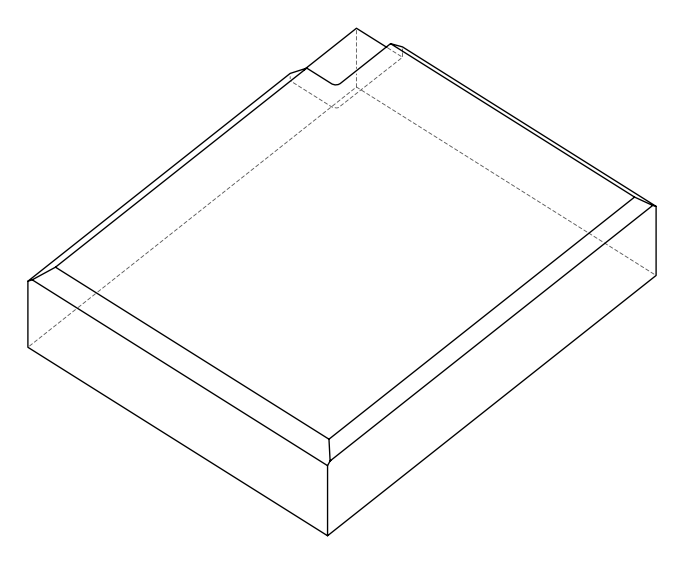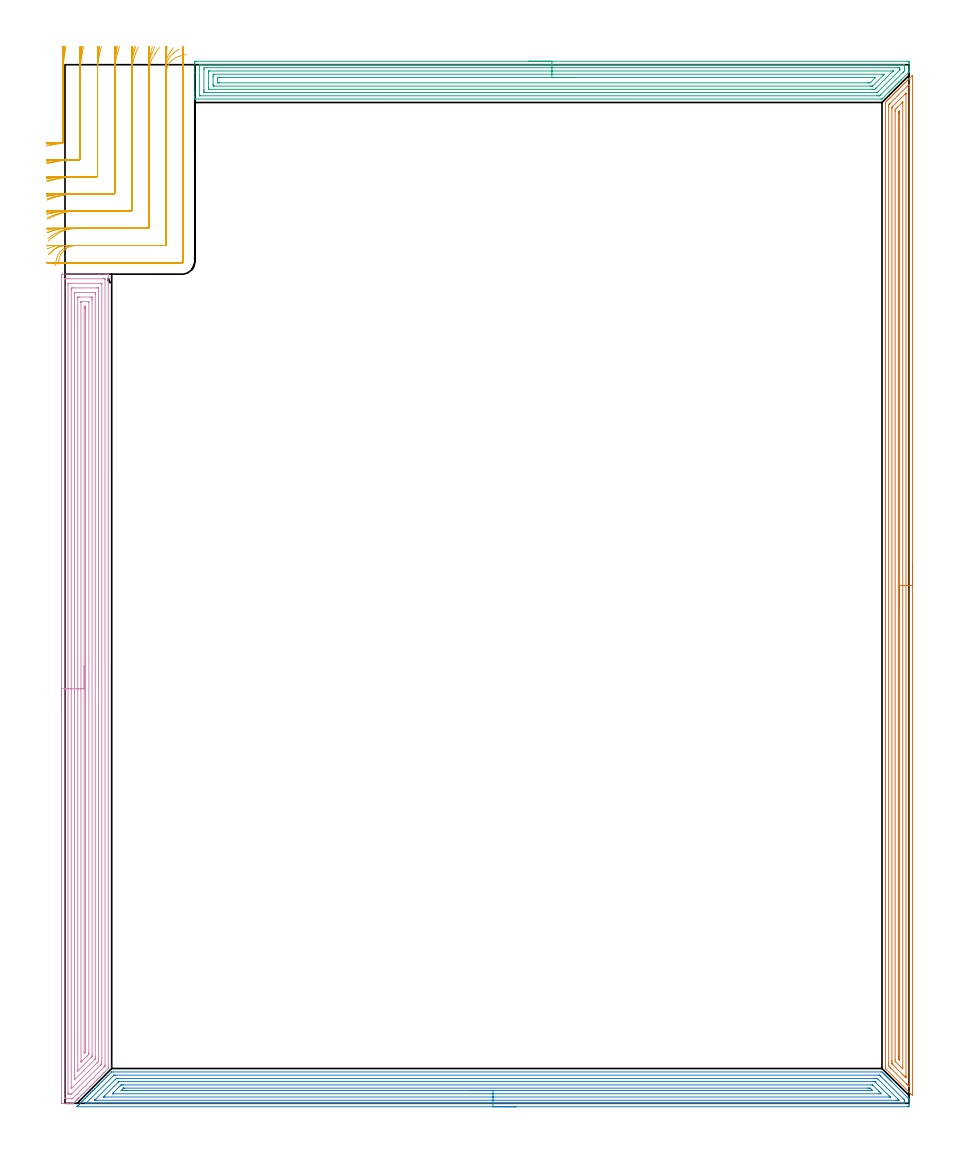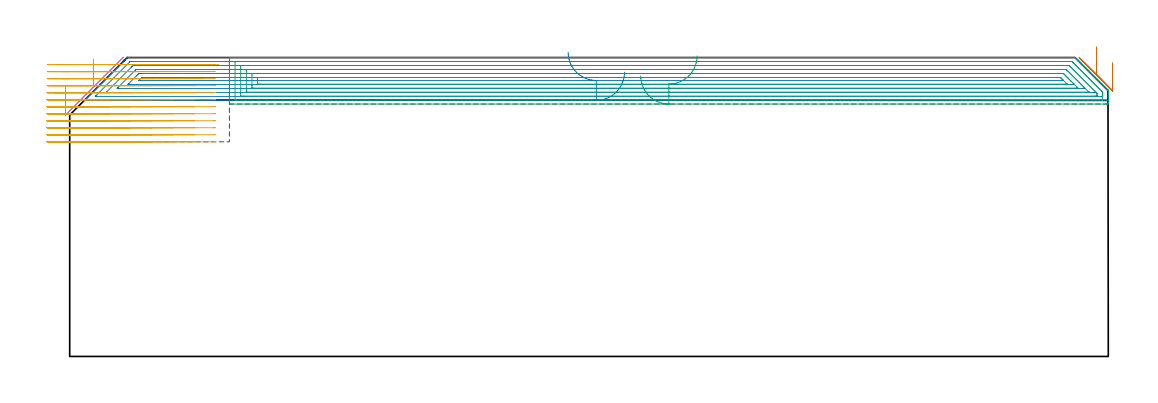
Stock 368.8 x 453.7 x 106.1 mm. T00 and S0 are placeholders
(PLAN: 5 operations, 1 tool changes, 94.6 min)
(1 AREA_MILL | FG_CHAMFER_SURFACE | UGT0205_001 | 17.54 min | 31527 mm3)
(2 AREA_MILL_1 | FG_CHAMFER_SURFACE_1 | UGT0205_001 | 17.11 min | 41704 mm3)
(3 AREA_MILL_2 | FG_CHAMFER_SURFACE_2 | UGT0205_001 | 15.1 min | 42650 mm3)
(4 AREA_MILL_3 | FG_CHAMFER_SURFACE_3 | UGT0205_001 | 23.05 min | 75369 mm3)
(5 MILL_CORNER_NOTCH_RECTANGULAR | CORNER_NOTCH_RECTANGULAR | NXT0201_013 | Follow Part, ap 2.5, ae 75% | 21.8 min | 152281 mm3)
(TOOL UGT0205_001 | Chamfer Mill 20 x 3 x 45 deg. | D20 FL50 Z2)
(TOOL NXT0201_013 | ENDMILL 10mm | D10 FL30 Z4)
(OP 1 AREA_MILL)
G17 G21 G94 G90
T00 M6
G54
G17 G0 G90 X370.2 Y236.2 S1061 M3
G43 Z116.1 H0
Z104.3
G94 G1 Y236.162 Z103.428 F250.
Y236.048 Z102.564
Y235.859 Z101.712
Y235.597 Z100.88
Y235.263 Z100.074
Y234.86 Z99.3
Y234.391 Z98.564
Y233.86 Z97.872
Y233.271 Z97.229
Y232.628 Z96.64
Y231.936 Z96.108
Y231.2 Z95.64
Y230.426 Z95.237
Y229.62 Z94.903
Y228.788 Z94.641
Y227.936 Z94.452
Y227.072 Z94.338
Y226.2 Z94.3
Y3.65
X370.194 Y3.432 Z94.304
X370.192 Y3.419 Z94.306
X370.167 Y3.432 Z94.331
X369.826 Y3.774 Z94.674
X369.637 Y3.962 Z94.86
X358.59 Y15.01 Z105.91
X358.462 Y15.139 Z106.037
X358.407 Y15.199 Z106.092
X358.4 Y15.651 Z106.1
Y436.749
X358.407 Y437.201 Z106.092
X358.46 Y437.261 Z106.039
X358.963 Y437.765 Z105.533
X359.316 Y438.116 Z105.184
X359.503 Y438.303 Z104.997
X359.737 Y438.537 Z104.762
X359.853 Y438.655 Z104.643
X360.192 Y438.992 Z104.308
X360.406 Y439.206 Z104.094
X360.631 Y439.432 Z103.868
X360.742 Y439.544 Z103.754
X361.309 Y440.11 Z103.19
X361.525 Y440.326 Z102.973
X361.632 Y440.434 Z102.864
X362.076 Y440.877 Z102.423
X362.521 Y441.323 Z101.975
X362.966 Y441.766 Z101.534
X363.411 Y442.212 Z101.085
X363.855 Y442.656 Z100.644
X364.3 Y443.102 Z100.196
X364.505 Y443.306 Z99.994
X364.571 Y443.372 Z99.928
X365.189 Y443.991 Z99.307
X365.399 Y444.2 Z99.1
X365.447 Y444.247 Z99.053
X366.079 Y444.881 Z98.417
X366.323 Y445.123 Z98.177
X366.968 Y445.77 Z97.528
X367.199 Y445.999 Z97.301
X367.858 Y446.659 Z96.639
X368.075 Y446.875 Z96.425
X368.747 Y447.549 Z95.749
X368.95 Y447.75 Z95.55
X368.976 Y447.776 Z95.524
X369.637 Y448.438 Z94.86
X369.826 Y448.626 Z94.674
X369.87 Y448.67 Z94.63
X370.081 Y448.882 Z94.417
X370.171 Y448.968 Z94.327
X370.194 Y448.983 Z94.303
X370.199 Y448.968 Z94.299
X370.2 Y226.2 Z94.3
X368.786 Z95.714
Y8.459
X368.782 Y7.604 Z95.718
X368.78 Y7.571 Z95.72
X368.747 Y7.315 Z95.753
X368.45 Y7.604 Z96.05
X367.858 Y8.192 Z96.642
X367.551 Y8.498 Z96.949
X360.742 Y15.308 Z103.758
X360.401 Y15.651 Z104.099
X359.853 Y16.209 Z104.647
X359.819 Y16.545 Z104.681
X359.817 Y16.581 Z104.683
X359.814 Y17.439 Z104.686
Y435.
X359.817 Y435.855 Z104.683
X359.819 Y435.889 Z104.681
X359.853 Y436.191 Z104.647
X360.128 Y436.473 Z104.372
X360.399 Y436.749 Z104.101
X368.447 Y444.796 Z96.053
X368.6 Y444.944 Z95.9
X368.747 Y445.085 Z95.753
X368.78 Y444.796 Z95.72
X368.783 Y444.76 Z95.717
X368.786 Y443.902 Z95.714
Y226.2
X367.372 Z97.128
X367.371 Y12.074 Z97.129
X367.37 Y11.67 Z97.13
X367.366 Y11.18 Z97.134
X367.365 Y11.152 Z97.135
X367.327 Y11.18 Z97.173
X366.968 Y11.533 Z97.532
X366.425 Y12.074 Z98.075
X366.079 Y12.42 Z98.421
X361.632 Y16.868 Z102.868
X361.348 Y17.155 Z103.152
X361.278 Y17.229 Z103.222
X361.246 Y17.265 Z103.254
X361.235 Y17.305 Z103.265
X361.233 Y17.439 Z103.267
X361.23 Y17.843 Z103.27
X361.229 Y18.333 Z103.271
X361.228 Y18.738 Z103.272
X361.229 Y434.472 Z103.271
X361.231 Y434.961 Z103.269
X361.233 Y435.062 Z103.267
X361.235 Y435.109 Z103.265
X361.256 Y435.145 Z103.244
X361.351 Y435.244 Z103.149
X361.632 Y435.531 Z102.868
X367.319 Y441.22 Z97.181
X367.338 Y441.236 Z97.162
X367.351 Y441.245 Z97.149
X367.365 Y441.252 Z97.135
X367.368 Y441.239 Z97.132
X367.37 Y441.22 Z97.13
X367.371 Y440.984 Z97.129
X367.372 Y440.814 Z97.128
Y226.2
X365.957 Z98.543
Y15.773
X365.956 Y15.651 Z98.544
X365.95 Y15.016 Z98.55
X365.299 Y15.651 Z99.201
X362.816 Y18.134 Z101.684
X362.717 Y18.236 Z101.783
X362.669 Y18.289 Z101.831
X362.65 Y18.313 Z101.85
X362.643 Y19.227 Z101.857
Y433.173
X362.647 Y433.94 Z101.853
X362.65 Y434.067 Z101.85
X363.02 Y434.46 Z101.48
X363.51 Y434.961 Z100.99
X365.762 Y437.213 Z98.738
X365.838 Y437.289 Z98.662
X365.903 Y437.351 Z98.597
X365.948 Y437.39 Z98.552
X365.95 Z98.55
X365.953 Y437.38 Z98.547
X365.955 Y437.34 Z98.545
X365.957 Y436.872 Z98.543
Y436.749
Y226.2
X364.543 Z99.957
Y18.983
X364.541 Y18.901 Z99.959
X364.539 Y18.873 Z99.961
Y18.871
X364.514 Y18.892 Z99.986
X364.428 Y18.973 Z100.072
X364.3 Y19.1 Z100.2
X364.177 Y19.227 Z100.323
X364.064 Y19.354 Z100.436
X364.062 Y19.466 Z100.438
X364.058 Y20.121 Z100.442
X364.057 Y20.365 Z100.443
Y432.523
X364.059 Y432.848 Z100.441
X364.062 Y433.01 Z100.438
X364.064 Y433.047 Z100.436
X364.091 Y433.081 Z100.409
X364.173 Y433.173 Z100.327
X364.236 Y433.237 Z100.264
X364.3 Y433.301 Z100.2
X364.365 Y433.363 Z100.135
X364.494 Y433.484 Z100.006
X364.537 Y433.515 Z99.963
X364.539 Y433.487 Z99.961
X364.541 Y433.418 Z99.959
X364.543 Y433.173 Z99.957
Y432.929
Y226.2
Y225.328 Z99.995
Y224.463 Z100.109
Y223.612 Z100.298
Y222.78 Z100.56
Y221.974 Z100.894
Y221.2 Z101.297
Y220.464 Z101.765
Y219.772 Z102.296
Y219.129 Z102.886
Y218.54 Z103.529
Y218.008 Z104.221
Y217.54 Z104.957
Y217.137 Z105.731
Y216.803 Z106.537
Y216.541 Z107.369
Y216.352 Z108.22
Y216.238 Z109.085
Y216.2 Z109.957
G0 Z116.1
M5
M2
(OP 2 AREA_MILL_1)
G17 G21 G94 G90
T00 M6
G54
G17 G0 G90 X196.95 Y-1.5 S1061 M3
G43 Z116.1 H0
Z100.9
G94 G1 X196.912 Z100.028 F250.
X196.798 Z99.163
X196.609 Z98.312
X196.347 Z97.48
X196.013 Z96.674
X195.61 Z95.9
X195.142 Z95.164
X194.61 Z94.472
X194.021 Z93.829
X193.378 Z93.239
X192.686 Z92.708
X191.95 Z92.24
X191.176 Z91.837
X190.37 Z91.503
X189.538 Z91.241
X188.687 Z91.052
X187.822 Z90.938
X186.95 Z90.9
X5.386
X5.351 Y-1.499 Z90.901
X5.219 Y-1.492 Z90.906
X5.275 Y-1.43 Z90.968
X5.386 Y-1.314 Z91.084
X5.833 Y-0.865 Z91.531
X6.206 Y-0.494 Z91.906
X6.35 Y-0.35 Z92.049
X6.892 Y0.194 Z92.589
X7.174 Y0.474 Z92.874
X7.219 Y0.519 Z92.919
X7.778 Y1.08 Z93.475
X8.069 Y1.369 Z93.769
X8.664 Y1.966 Z94.361
X8.957 Y2.257 Z94.657
X9.55 Y2.852 Z95.248
X9.891 Y3.191 Z95.591
X10.436 Y3.738 Z96.134
X11.028 Y4.328 Z96.728
X11.199 Y4.501 Z96.898
X11.322 Y4.624 Z97.02
X11.914 Y5.214 Z97.614
X12.094 Y5.395 Z97.792
X12.208 Y5.509 Z97.906
X12.8 Y6.1 Z98.5
X12.988 Y6.289 Z98.687
X13.094 Y6.395 Z98.793
X13.686 Y6.986 Z99.386
X14.275 Y7.576 Z99.974
X14.572 Y7.872 Z100.272
X15.224 Y8.525 Z100.924
X16.119 Y9.419 Z101.818
X17.013 Y10.313 Z102.712
X17.907 Y11.208 Z103.607
X18.802 Y12.102 Z104.501
X20.329 Y13.63 Z106.028
X20.34 Y13.641 Z106.038
X20.397 Y13.698 Z106.086
X21.038 Y13.7 Z106.1
X356.44
X356.907 Y13.693 Z106.092
X357.415 Y13.187 Z105.583
X357.491 Y13.109 Z105.508
X357.632 Y12.968 Z105.367
X357.71 Y12.892 Z105.288
X357.784 Y12.817 Z105.216
X357.931 Y12.67 Z105.069
X358.005 Y12.596 Z104.993
X358.076 Y12.524 Z104.923
X358.229 Y12.372 Z104.771
X358.301 Y12.301 Z104.697
X358.369 Y12.232 Z104.631
X358.527 Y12.073 Z104.473
X358.596 Y12.006 Z104.402
X358.661 Y11.939 Z104.338
X358.825 Y11.775 Z104.174
X358.891 Y11.71 Z104.107
X358.954 Y11.647 Z104.046
X359.123 Y11.477 Z103.876
X359.186 Y11.415 Z103.812
X359.246 Y11.354 Z103.753
X359.421 Y11.179 Z103.578
X359.482 Y11.12 Z103.516
X359.539 Y11.062 Z103.461
X359.719 Y10.881 Z103.28
X359.777 Y10.825 Z103.221
X359.831 Y10.769 Z103.168
X360.018 Y10.583 Z102.982
X360.072 Y10.529 Z102.926
X360.124 Y10.477 Z102.876
X360.316 Y10.285 Z102.684
X360.367 Y10.234 Z102.631
X360.416 Y10.184 Z102.583
X360.614 Y9.987 Z102.386
X360.663 Y9.939 Z102.336
X360.709 Y9.892 Z102.291
X360.912 Y9.688 Z102.087
X360.958 Y9.643 Z102.041
X361.001 Y9.599 Z101.998
X361.21 Y9.39 Z101.789
X368.634 Y1.966 Z94.366
X368.663 Y1.935 Z94.335
X368.698 Y1.891 Z94.288
X368.7 Y1.562 Z93.961
Y0.785 Z93.179
Y-0.469 Z91.928
X368.696 Y-0.987 Z91.408
X368.691 Y-1.491 Z90.905
X368.579 Y-1.494 Z90.902
X368.067 Y-1.5 Z90.9
X186.95
Y-0.086 Z92.314
X9.41
X9.206 Y-0.085 Z92.315
X9.113 Y-0.082 Z92.318
X9.082 Y-0.079 Z92.321
X9.087 Y-0.07 Z92.33
X9.124 Y-0.027 Z92.373
X9.229 Y0.079 Z92.479
X9.336 Y0.186 Z92.586
X21.245 Y12.095 Z104.495
X21.344 Y12.193 Z104.593
X21.408 Y12.251 Z104.651
X21.443 Y12.279 Z104.679
X21.493 Y12.281 Z104.681
X21.932 Y12.286 Z104.686
X21.948
X355.546
X355.781 Y12.285 Z104.685
X355.835 Y12.282 Z104.682
X355.857 Y12.279 Z104.679
X355.93 Y12.213 Z104.613
X356.138 Y12.011 Z104.411
X356.44 Y11.71 Z104.11
X366.278 Y1.872 Z94.272
X366.476 Y1.671 Z94.071
X366.668 Y1.47 Z93.87
X366.69 Y1.409 Z93.809
X366.696 Y1.357 Z93.757
X366.7 Y1.254 Z93.654
Y0.785 Z93.185
X366.699 Y0.369 Z92.769
X366.69 Y-0.049 Z92.351
X366.682 Y-0.08 Z92.32
X366.662 Y-0.082 Z92.318
X366.608 Y-0.085 Z92.315
X366.498 Y-0.086 Z92.314
X366.278
X186.95
Y1.328 Z93.728
X13.883 Y1.329 Z93.729
X13.332 Y1.33 Z93.73
X13.036 Y1.334 Z93.734
X12.988 Y1.335 Z93.735
X12.959 Y1.349 Z93.749
X12.97 Y1.365 Z93.765
X12.988 Y1.387 Z93.787
X21.932 Y10.333 Z102.733
X22.031 Y10.431 Z102.831
X22.133 Y10.529 Z102.929
X22.487 Y10.865 Z103.265
X22.827 Y10.868 Z103.268
X23.376 Y10.871 Z103.271
X354.651
X354.766 Y10.869 Z103.269
X354.807 Y10.866 Z103.266
X354.826 Y10.863 Z103.263
X354.842 Y10.85 Z103.25
X354.91 Y10.787 Z103.187
X355.171 Y10.529 Z102.929
X364.03 Y1.671 Z94.071
X364.172 Y1.527 Z93.927
X364.282 Y1.411 Z93.811
X364.346 Y1.343 Z93.743
X364.285 Y1.335 Z93.735
X363.938 Y1.331 Z93.731
X363.595 Y1.329 Z93.729
X363.046 Y1.328 Z93.728
X186.95
Y2.743 Z95.143
X17.46
X17.271 Y2.744 Z95.144
X16.922 Y2.748 Z95.148
X16.811 Y2.75 Z95.15
X16.875 Y2.82 Z95.22
X16.958 Y2.907 Z95.307
X17.031 Y2.982 Z95.382
X17.223 Y3.174 Z95.574
X23.262 Y9.212 Z101.612
X23.417 Y9.364 Z101.764
X23.475 Y9.418 Z101.818
X23.507 Y9.446 Z101.846
X23.546 Y9.45 Z101.85
X23.721 Y9.454 Z101.854
X23.91 Y9.456 Z101.856
X352.862 Y9.457 Z101.857
X353.051 Y9.456 Z101.856
X353.757 Y9.45 Z101.85
X353.797 Y9.442 Z101.842
X353.845 Y9.399 Z101.799
X353.94 Y9.308 Z101.708
X354.126 Y9.124 Z101.524
X354.494 Y8.758 Z101.158
X360.018 Y3.233 Z95.633
X360.487 Y2.757 Z95.157
X360.494 Y2.747 Z95.147
X360.493 Y2.746 Z95.146
X360.463 Y2.744 Z95.144
X360.399 Y2.743 Z95.143
X360.272
X186.95
Y4.157 Z96.557
X21.038
X20.865 Y4.159 Z96.559
X20.75 Y4.161 Z96.561
X20.676 Y4.164 Z96.564
X20.728 Y4.221 Z96.621
X20.829 Y4.328 Z96.728
X20.932 Y4.433 Z96.833
X21.038 Y4.54 Z96.94
X23.721 Y7.223 Z99.623
X24.047 Y7.549 Z99.949
X24.373 Y7.872 Z100.272
X24.496 Y7.99 Z100.39
X24.538 Y8.028 Z100.428
X24.615 Y8.036 Z100.436
X25.338 Y8.042 Z100.442
X25.51 Y8.043 Z100.443
X351.968
X352.691 Y8.041 Z100.441
X352.731 Y8.039 Z100.439
X352.749 Y8.037 Z100.437
X352.787 Y8.005 Z100.405
X352.862 Y7.938 Z100.338
X355.546 Y5.256 Z97.656
X356.44 Y4.36 Z96.76
X356.468 Y4.328 Z96.728
X356.606 Y4.164 Z96.564
X355.546 Y4.157 Z96.557
X186.95
Y5.571 Z97.971
X25.149
X24.722 Y5.573 Z97.973
X24.615 Y5.575 Z97.975
X24.559 Y5.578 Z97.978
X24.54 Y5.582 Z97.982
X24.557 Y5.605 Z98.005
X24.572 Y5.623 Z98.023
X25.278 Y6.33 Z98.73
X25.51 Y6.56 Z98.96
X25.562 Y6.607 Z99.007
X25.583 Y6.622 Z99.022
X25.601 Y6.624 Z99.024
X25.69 Y6.627 Z99.027
X25.871 Y6.628 Z99.028
X350.54 Y6.629 Z99.029
X351.074 Y6.628 Z99.028
X351.437 Y6.625 Z99.025
X351.696 Y6.622 Z99.022
X351.968 Y6.374 Z98.774
X352.249 Y6.1 Z98.5
X352.529 Y5.819 Z98.219
X352.709 Y5.635 Z98.035
X352.763 Y5.577 Z97.977
X352.744 Y5.575 Z97.975
X352.68 Y5.573 Z97.973
X352.501 Y5.572 Z97.972
X186.95 Y5.571 Z97.971
X186.078 Z98.009
X185.214 Z98.123
X184.362 Z98.312
X183.53 Z98.574
X182.724 Z98.908
X181.95 Z99.311
X181.214 Z99.78
X180.522 Z100.311
X179.879 Z100.9
X179.29 Z101.543
X178.759 Z102.235
X178.29 Z102.971
X177.887 Z103.745
X177.553 Z104.551
X177.291 Z105.383
X177.102 Z106.235
X176.988 Z107.099
X176.95 Z107.971
G0 Z116.1
M5
M2
(OP 3 AREA_MILL_2)
G17 G21 G94 G90
T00 M6
G54
G17 G0 G90 X202.7 Y455.2 S1061 M3
G43 Z116.1 H0
Z99.6
G94 G1 X202.738 Z98.728 F250.
X202.852 Z97.863
X203.041 Z97.012
X203.303 Z96.18
X203.637 Z95.374
X204.04 Z94.6
X204.508 Z93.864
X205.04 Z93.172
X205.629 Z92.529
X206.272 Z91.94
X206.964 Z91.408
X207.7 Z90.94
X208.474 Z90.537
X209.28 Z90.203
X210.112 Z89.941
X210.964 Z89.752
X211.828 Z89.638
X212.7 Z89.6
X368.087
X368.46 Y455.197 Z89.601
X368.69 Y455.192 Z89.604
X368.7 Y454.83 Z89.965
Y454.556 Z90.239
Y453.955 Z90.84
Y452.531 Z92.265
Y452.204 Z92.592
Y451.549 Z93.251
Y451.107 Z93.692
X368.699 Y450.778 Z94.015
X368.69 Y450.496 Z94.301
X368.65 Y450.452 Z94.346
X368.533 Y450.333 Z94.466
X368.408 Y450.207 Z94.591
X365.262 Y447.062 Z97.738
X365.151 Y446.95 Z97.847
X365.11 Y446.909 Z97.889
X364.435 Y446.235 Z98.565
X364.276 Y446.074 Z98.722
X364.217 Y446.016 Z98.782
X363.608 Y445.408 Z99.392
X363.401 Y445.199 Z99.597
X362.781 Y444.581 Z100.219
X362.728 Y444.528 Z100.271
X362.525 Y444.323 Z100.473
X361.954 Y443.754 Z101.046
X361.835 Y443.635 Z101.164
X361.65 Y443.448 Z101.348
X361.126 Y442.926 Z101.874
X360.774 Y442.572 Z102.224
X360.299 Y442.099 Z102.701
X359.898 Y441.696 Z103.1
X357.21 Y439.009 Z105.789
X357.03 Y438.831 Z105.966
X356.895 Y438.7 Z106.085
X356.477 Z106.1
X56.867
X56.71 Y438.702 Z106.088
X56.702 Y438.836 Z105.956
X56.7 Y438.976 Z105.823
Y439.29 Z105.509
Y439.945 Z104.849
Y441.148 Z103.649
Y441.696 Z103.098
Y450.315 Z94.482
Y453.955 Z90.842
Y454.229 Z90.568
X56.705 Y454.83 Z89.967
X56.71 Y455.193 Z89.605
X56.94 Y455.197 Z89.601
X57.313 Y455.2 Z89.6
X212.7
Y453.786 Z91.014
X366.3 Y453.785 Z91.015
X366.474 Y453.784 Z91.016
X366.649 Y453.78 Z91.02
X366.686 Y453.779 Z91.021
X366.691 Y453.756 Z91.044
X366.695 Y453.727 Z91.073
X366.699 Y453.564 Z91.236
Y451.813 Z92.987
X366.693 Y451.328 Z93.472
X366.687 Y450.949 Z93.851
X366.3 Y450.551 Z94.249
X366.251 Y450.501 Z94.299
X356.477 Y440.727 Z104.073
X356.079 Y440.336 Z104.464
X355.91 Y440.171 Z104.629
X355.85 Y440.121 Z104.679
X355.764 Y440.119 Z104.681
X355.584 Y440.116 Z104.684
X355.411 Y440.115 Z104.685
X354.691 Y440.114 Z104.686
X59.1 Y440.115 Z104.685
X58.926 Y440.116 Z104.684
X58.751 Y440.12 Z104.68
X58.714 Y440.121 Z104.679
X58.709 Y440.144 Z104.656
X58.705 Y440.173 Z104.627
X58.701 Y440.336 Z104.464
X58.7 Y453.471 Z91.329
X58.702 Y453.602 Z91.198
X58.706 Y453.706 Z91.094
X58.71 Y453.771 Z91.029
X58.741 Y453.779 Z91.021
X59.1 Y453.784 Z91.016
X59.273 Y453.785 Z91.015
X212.7 Y453.786 Z91.014
Y452.372 Z92.428
X363.621 Z92.429
X364.345 Y452.37 Z92.43
X364.514 Y452.368 Z92.432
X364.676 Y452.365 Z92.435
X364.69 Y452.204 Z92.596
X364.697 Y452.025 Z92.775
Y451.675 Z93.125
X364.693 Y451.502 Z93.298
X364.69 Y451.417 Z93.383
X364.619 Y451.328 Z93.472
X364.571 Y451.273 Z93.527
X364.514 Y451.214 Z93.586
X355.287 Y441.988 Z102.812
X354.992 Y441.696 Z103.104
X354.84 Y441.551 Z103.249
X354.815 Y441.535 Z103.265
X354.776 Y441.533 Z103.267
X354.691 Y441.531 Z103.269
X353.969 Y441.529 Z103.271
X353.798 Y441.528 Z103.272
X61.779 Y441.529 Z103.271
X61.055 Y441.53 Z103.27
X60.886 Y441.532 Z103.268
X60.724 Y441.535 Z103.265
X60.71 Y441.696 Z103.104
X60.703 Y441.875 Z102.925
X60.7 Y442.572 Z102.228
Y442.754 Z102.046
X60.701 Y451.509 Z93.291
X60.71 Y452.204 Z92.596
X60.721 Y452.365 Z92.435
X61.779 Y452.371 Z92.429
X212.7 Y452.372 Z92.428
Y450.957 Z93.843
X361.617
X361.734 Y450.956 Z93.844
X361.791 Y450.953 Z93.847
X361.794 Y450.952 Z93.848
Y450.948 Z93.852
X361.78 Y450.931 Z93.869
X361.726 Y450.876 Z93.924
X361.567 Y450.716 Z94.084
X354.298 Y443.448 Z101.352
X354.049 Y443.201 Z101.599
X353.798 Y442.954 Z101.846
X353.415 Y442.948 Z101.852
X352.905 Y442.944 Z101.856
X352.527 Y442.943 Z101.857
X63.186
X62.837 Y442.945 Z101.855
X62.778 Y442.946 Z101.854
X62.722 Y442.949 Z101.851
X62.71 Y443.028 Z101.772
X62.7 Y443.419 Z101.381
Y443.448 Z101.352
Y450.452 Z94.348
X62.704 Y450.876 Z93.924
X62.707 Y450.929 Z93.871
X62.709 Y450.949 Z93.851
X62.742 Y450.951 Z93.849
X62.878 Y450.955 Z93.845
X63.05 Y450.957 Z93.843
X212.7
Y449.543 Z95.257
X357.405
X357.761 Y449.539 Z95.261
X357.922 Y449.536 Z95.264
X357.885 Y449.495 Z95.305
X357.676 Y449.277 Z95.523
X357.547 Y449.146 Z95.654
X357.37 Y448.968 Z95.832
X352.905 Y444.505 Z100.295
X352.811 Y444.416 Z100.384
X352.756 Y444.366 Z100.434
X352.656 Y444.363 Z100.437
X352.441 Y444.36 Z100.44
X352.012 Y444.357 Z100.443
X351.978
X65.316
X64.915 Y444.361 Z100.439
X64.723 Y444.364 Z100.436
X64.71 Y444.471 Z100.329
X64.702 Y444.96 Z99.84
X64.7 Y448.463 Z96.337
X64.701 Y448.701 Z96.099
X64.707 Y449.332 Z95.468
X64.716 Y449.536 Z95.264
X65.385 Y449.543 Z95.257
X212.7
Y448.129 Z96.671
X353.671
X353.798 Y448.128 Z96.672
X354.026 Y448.124 Z96.676
X354.054 Y448.123 Z96.677
X354.042 Y448.102 Z96.698
X353.997 Y448.049 Z96.751
X353.952 Y448.001 Z96.799
X352.012 Y446.06 Z98.74
X351.715 Y445.778 Z99.022
X351.425 Y445.774 Z99.026
X351.119 Y445.772 Z99.028
X350.535 Y445.771 Z99.029
X67.446
X67.137 Y445.773 Z99.027
X66.828 Y445.776 Z99.024
X66.741 Y445.778 Z99.022
X66.709 Y445.786 Z99.014
X66.707 Y445.818 Z98.982
X66.703 Y445.932 Z98.868
X66.701 Y446.074 Z98.726
X66.7 Y446.503 Z98.297
Y447.378 Z97.422
X66.701 Y447.826 Z96.974
X66.703 Y448.04 Z96.76
X66.706 Y448.093 Z96.707
X66.709 Y448.116 Z96.684
X66.727 Y448.122 Z96.678
X66.831 Y448.125 Z96.675
X67.137 Y448.128 Z96.672
X67.721 Y448.129 Z96.671
X68.03
X212.7
X213.572 Z96.709
X214.436 Z96.823
X215.288 Z97.012
X216.12 Z97.274
X216.926 Z97.608
X217.7 Z98.011
X218.436 Z98.48
X219.128 Z99.011
X219.771 Z99.6
X220.36 Z100.243
X220.892 Z100.935
X221.36 Z101.671
X221.763 Z102.445
X222.097 Z103.251
X222.359 Z104.083
X222.548 Z104.935
X222.662 Z105.799
X222.7 Z106.671
G0 Z116.1
M5
M2
(OP 4 AREA_MILL_3)
G17 G21 G94 G90
T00 M6
G54
G17 G0 G90 X-1.5 Y171.1 S1061 M3
G43 Z116.1 H0
Z95.7
G94 G1 Y171.138 Z94.828 F250.
Y171.252 Z93.963
Y171.441 Z93.112
Y171.703 Z92.28
Y172.037 Z91.474
Y172.44 Z90.7
Y172.908 Z89.964
Y173.44 Z89.272
Y174.029 Z88.629
Y174.672 Z88.039
Y175.364 Z87.508
Y176.1 Z87.04
Y176.874 Z86.637
Y177.68 Z86.303
Y178.512 Z86.041
Y179.363 Z85.852
Y180.228 Z85.738
Y181.1 Z85.7
Y361.173
X-1.499 Y361.58 Z85.701
X-1.495 Y362.061 Z85.703
X-1.492 Y362.191 Z85.706
X-1.019 Y362.2 Z86.178
X15.156 Z102.351
X17.536 Z104.73
X18.528 Z105.728
X18.885 Y362.192 Z106.077
X18.897 Y362.191 Z106.088
X18.9 Y362.027 Z106.1
Y15.809
X18.897 Y15.204 Z106.086
X18.862 Y15.162 Z106.062
X17.723 Y14.022 Z104.92
X17.174 Y13.474 Z104.373
X16.946 Y13.245 Z104.143
X16.829 Y13.128 Z104.027
X16.31 Y12.61 Z103.509
X16.063 Y12.361 Z103.259
X15.936 Y12.235 Z103.133
X15.446 Y11.746 Z102.646
X15.179 Y11.477 Z102.375
X14.582 Y10.882 Z101.782
X14.296 Y10.594 Z101.491
X13.707 Y10.007 Z100.907
X13.412 Y9.71 Z100.607
X12.808 Y9.108 Z100.008
X12.529 Y8.826 Z99.723
X11.834 Y8.134 Z99.034
X11.469 Y7.767 Z98.665
X10.91 Y7.21 Z98.11
X10.576 Y6.874 Z97.772
X9.985 Y6.285 Z97.185
X9.289 Y5.589 Z96.488
X8.341 Y4.64 Z95.54
X7.001 Y3.3 Z94.2
X6.107 Y2.407 Z93.306
X6.049 Y2.348 Z93.246
X5.993 Y2.292 Z93.192
X5.809 Y2.109 Z93.008
X5.755 Y2.053 Z92.952
X5.701 Y2.001 Z92.9
X5.511 Y1.811 Z92.71
X5.46 Y1.759 Z92.657
X5.41 Y1.71 Z92.609
X5.214 Y1.513 Z92.413
X5.166 Y1.464 Z92.363
X5.119 Y1.418 Z92.318
X4.916 Y1.215 Z92.115
X4.871 Y1.17 Z92.068
X4.282 Y0.581 Z91.48
X4.174 Y0.474 Z91.374
X4.022 Y0.322 Z91.222
X3.84 Y0.139 Z91.038
X3.723 Y0.024 Z90.92
X3.691 Y0.001 Z90.886
X3.399 Y0. Z90.597
X3.327 Z90.526
X2.515 Z89.71
X1.289 Z88.486
X0.748 Z87.942
X-1.019 Y0.001 Z86.177
X-1.231 Y0.004 Z85.965
X-1.491 Y0.009 Z85.705
X-1.494 Y0.139 Z85.703
X-1.499 Y0.62 Z85.701
X-1.5 Y1.106 Z85.7
Y181.1
X-0.086 Z87.114
X-0.085 Y360.004 Z87.115
X-0.084 Y360.11 Z87.116
X-0.082 Y360.161 Z87.118
X-0.08 Y360.181 Z87.12
X-0.055 Y360.19 Z87.145
X0.348 Y360.198 Z87.548
X0.748 Y360.199 Z87.948
X1.229 Y360.2 Z88.429
X16.652 Y360.199 Z103.852
X17.136 Y360.197 Z104.336
X17.37 Y360.19 Z104.57
X17.479 Y360.182 Z104.679
X17.485 Y359.845 Z104.685
Y359.793
Y16.702
X17.479 Y16.281 Z104.679
X17.474 Y16.236 Z104.674
X17.446 Y16.203 Z104.646
X17.39 Y16.143 Z104.59
X17.298 Y16.049 Z104.498
X17.059 Y15.809 Z104.259
X3.527 Y2.277 Z90.727
X3.399 Y2.151 Z90.599
X3.269 Y2.03 Z90.469
X3.246 Y2.01 Z90.446
X3.218 Y2.006 Z90.418
X3.158 Y2.003 Z90.358
X2.917 Y2. Z90.117
X0.748 Y2.001 Z87.948
X0.264 Y2.003 Z87.464
X0.03 Y2.01 Z87.23
X-0.079 Y2.017 Z87.121
X-0.085 Y2.355 Z87.115
Y2.407
X-0.086 Y181.1 Z87.114
X1.328 Z88.528
X1.329 Y357.419 Z88.529
X1.331 Y358.006 Z88.531
X1.334 Y358.159 Z88.534
X1.335 Y358.188 Z88.535
X1.377 Y358.193 Z88.577
X1.442 Y358.198 Z88.642
X1.631 Y358.199 Z88.831
X2.324 Y358.2 Z89.524
X15.578 Y358.199 Z102.778
X15.768 Y358.196 Z102.968
X15.959 Y358.19 Z103.159
X16.065 Y358.181 Z103.265
X16.068 Y358.108 Z103.268
X16.069 Y358.006 Z103.269
X16.071 Y357.7 Z103.271
Y18.183
X16.068 Y17.595 Z103.268
X16.066 Y17.295 Z103.266
X15.972 Y17.183 Z103.172
X15.768 Y16.971 Z102.968
X15.636 Y16.836 Z102.836
X15.503 Y16.702 Z102.703
X2.993 Y4.193 Z90.193
X2.831 Y4.039 Z90.031
X2.806 Y4.017 Z90.006
X2.769 Y4.01 Z89.969
X2.704 Y4.003 Z89.904
X2.515 Y4.001 Z89.715
X1.822 Z89.022
X1.631 Y4.004 Z88.831
X1.44 Y4.01 Z88.64
X1.335 Y4.019 Z88.535
X1.332 Y4.092 Z88.532
X1.33 Y4.193 Z88.53
X1.329 Y4.499 Z88.529
X1.328 Y181.1 Z88.528
X2.743 Z89.943
Y355.096
X2.744 Y355.326 Z89.944
X2.749 Y355.983 Z89.949
X2.757 Y356.19 Z89.957
X3.418 Y356.2 Z90.618
X14.021 Z101.221
X14.437 Y356.194 Z101.637
X14.639 Y356.19 Z101.839
X14.65 Y356.076 Z101.85
X14.656 Y355.558 Z101.856
X14.657 Y355.326 Z101.857
Y354.663
Y19.382
X14.656 Y18.72 Z101.856
X14.654 Y18.489 Z101.854
X14.65 Y18.328 Z101.85
X14.554 Y18.215 Z101.754
X14.415 Y18.07 Z101.615
X14.001 Y17.65 Z101.201
X13.974 Y17.623 Z101.174
X2.868 Y6.517 Z90.068
X2.83 Y6.481 Z90.03
X2.787 Y6.442 Z89.987
X2.756 Y6.415 Z89.956
X2.75 Y6.452 Z89.95
X2.745 Y6.641 Z89.945
X2.743 Y6.874 Z89.943
Y7.04
Y181.1
X4.157 Z91.357
Y353.666
X4.158 Y353.793 Z91.358
X4.163 Y354.046 Z91.363
X4.167 Y354.191 Z91.367
X4.201 Y354.193 Z91.401
X4.282 Y354.197 Z91.482
X4.513 Y354.2 Z91.713
X12.464 Z99.664
X13.118 Y354.196 Z100.318
X13.21 Y354.193 Z100.41
X13.232 Y354.191 Z100.432
X13.236 Y354.088 Z100.436
X13.24 Y353.919 Z100.44
X13.243 Y353.666 Z100.443
Y353.539
Y20.15
X13.237 Y19.382 Z100.437
X13.236 Y19.355 Z100.436
X13.223 Y19.333 Z100.423
X13.198 Y19.302 Z100.398
X13.118 Y19.217 Z100.318
X8.353 Y14.451 Z95.553
X4.282 Y10.381 Z91.482
X4.248 Y10.349 Z91.448
X4.18 Y10.29 Z91.38
X4.162 Y10.277 Z91.362
X4.161 Y10.286 Z91.361
X4.159 Y10.321 Z91.359
X4.157 Y10.448 Z91.357
Y10.574
Y181.1
X5.571 Z92.771
Y351.752
X5.572 Y351.994 Z92.772
X5.575 Y352.115 Z92.775
X5.578 Y352.173 Z92.778
X5.582 Y352.191 Z92.782
X5.611 Y352.195 Z92.811
X6.049 Y352.199 Z93.249
X6.49 Y352.2 Z93.69
X11.351 Y352.199 Z98.551
X11.796 Y352.196 Z98.996
X11.821 Y352.19 Z99.021
X11.823 Y352.168 Z99.023
X11.827 Y351.752 Z99.027
X11.829 Y351.269 Z99.029
Y350.859
Y21.169
X11.827 Y20.688 Z99.027
X11.824 Y20.481 Z99.024
X11.822 Y20.383 Z99.022
X11.723 Y20.276 Z98.923
X11.538 Y20.087 Z98.738
X11.351 Y19.898 Z98.551
X5.763 Y14.311 Z92.963
X5.63 Y14.182 Z92.83
X5.583 Y14.14 Z92.783
X5.578 Y14.137 Z92.778
X5.576 Y14.149 Z92.776
X5.573 Y14.19 Z92.773
X5.571 Y14.276 Z92.771
Y14.334
Y181.1
X6.985 Z94.185
Y349.912
X6.986 Y349.965 Z94.186
X6.992 Y350.173 Z94.192
X6.996 Y350.19 Z94.196
X7.074 Y350.195 Z94.274
X7.197 Y350.198 Z94.397
X7.352 Y350.2 Z94.552
X7.584 Z94.784
X10.235 Z97.435
X10.342 Y350.199 Z97.542
X10.367 Y350.198 Z97.567
X10.391 Y350.193 Z97.591
X10.408 Y350.186 Z97.608
X10.41 Y350.158 Z97.61
X10.414 Y350.019 Z97.614
Y22.063
X10.411 Y21.643 Z97.611
X10.408 Y21.437 Z97.608
X10.315 Y21.323 Z97.515
X10.169 Y21.169 Z97.369
X9.876 Y20.874 Z97.076
X9.584 Y20.58 Z96.784
X7.492 Y18.489 Z94.692
X7.394 Y18.391 Z94.594
X7.21 Y18.209 Z94.41
X7.029 Y18.034 Z94.229
X6.994 Y18.002 Z94.194
X6.991 Y18.131 Z94.191
X6.986 Y18.436 Z94.186
X6.985 Y181.1 Z94.185
X8.399 Z95.599
X8.4 Y347.285 Z95.6
X8.401 Y347.587 Z95.601
X8.406 Y348.178 Z95.606
X8.68 Y348.199 Z95.88
X8.7 Y348.198 Z95.9
X8.993 Y348.178 Z96.193
X8.998 Y347.877 Z96.198
X9. Y347.285 Z96.2
Y346.981
Y22.653
X8.997 Y22.551 Z96.197
X8.994 Y22.474 Z96.194
X8.963 Y22.422 Z96.163
X8.7 Y22.147 Z95.9
X8.658 Y22.105 Z95.858
X8.616 Y22.063 Z95.816
X8.523 Y21.982 Z95.723
X8.406 Y21.886 Z95.606
X8.402 Y22.063 Z95.602
X8.4 Y22.203 Z95.6
X8.399 Y181.1 Z95.599
Y181.972 Z95.638
Y182.836 Z95.751
Y183.688 Z95.94
Y184.52 Z96.203
Y185.326 Z96.536
Y186.1 Z96.939
Y186.836 Z97.408
Y187.528 Z97.939
Y188.171 Z98.528
Y188.76 Z99.172
Y189.291 Z99.864
Y189.76 Z100.599
Y190.163 Z101.373
Y190.497 Z102.179
Y190.759 Z103.011
Y190.948 Z103.863
Y191.062 Z104.728
Y191.1 Z105.599
G0 Z116.1
M5
M2
(OP 5 MILL_CORNER_NOTCH_RECTANGULAR)
G17 G21 G94 G90
T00 M6
G54
G17 G0 G90 X-7.959 Y418.494 S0 M3
G43 Z116.1 H0
Z103.608
G94 G1 X-5. Y418.987 F250.
G2 X-1.249 Y419.474 R52.5 F500.
G3 X-0.8 Y419.966 R0.5
G1 Y450.125
G2 X-0.095 Y458.699 R52.5
G1 X0.395 Y461.659 F250.
G0 Z116.1
X-7.944 Y410.791
Z103.608
G1 X-5. Y411.366
G2 X3.622 Y412.2 R45. F500.
G1 X6.204
G3 X6.7 Y412.696 R0.5
G1 Y450.125
G2 X7.525 Y458.7 R45.
G1 X8.096 Y461.645 F250.
G0 Z116.1
X-7.92 Y403.005
Z103.608
G1 X-5. Y403.695
G2 X3.622 Y404.7 R37.5 F500.
G1 X13.704
G3 X14.2 Y405.196 R0.5
G1 Y450.125
G2 X15.194 Y458.7 R37.5
G1 X15.88 Y461.621 F250.
G0 Z116.1
X-7.873 Y395.072
Z103.608
G1 X-5. Y395.934
G2 X3.622 Y397.2 R30. F500.
G1 X21.204
G3 X21.7 Y397.696 R0.5
G1 Y450.125
G2 X22.952 Y458.7 R30.
G1 X23.809 Y461.575 F250.
G0 Z116.1
X-7.771 Y386.833
Z103.608
G1 X-5. Y387.982
G2 X3.622 Y389.7 R22.5 F500.
G1 X28.704
G3 X29.2 Y390.196 R0.5
G1 Y450.125
G2 X30.898 Y458.7 R22.5
G1 X32.042 Y461.474 F250.
G0 Z116.1
X-7.455 Y377.75
Z103.608
G1 X-5. Y379.474
G2 X3.622 Y382.2 R15. F500.
G1 X36.204
G3 X36.7 Y382.696 R0.5
G1 Y450.125
G2 X39.393 Y458.7 R15.
G1 X41.108 Y461.161 F250.
G0 Z116.1
X-4.351 Y365.906
Z103.608
G1 X-3.697 Y368.834
G2 X3.622 Y374.7 R7.5 F500.
G1 X43.704
G3 X44.2 Y375.196 R0.5
G1 Y450.125
G2 X50.024 Y457.435 R7.5
G1 X52.948 Y458.106 F250.
G0 Z116.1
X0.622 Y367.2
Z103.608
G1 X3.622
X51.203 F500.
G3 X51.7 Y367.697 R0.5
G1 Y450.125
Y453.125 F250.
G0 Z116.1
X-7.948 Y418.23
Z101.117
G1 X-5. Y418.787
G2 X-1.238 Y419.357 R52.5 F500.
G3 X-0.8 Y419.849 R0.5
G1 Y452.614
G2 X-0.448 Y458.68 R52.5
G1 X-0.102 Y461.66 F250.
G0 Z116.1
X-7.929 Y410.481
Z101.117
G1 X-5. Y411.131
G2 X4.75 Y412.2 R45. F500.
G1 X6.204
G3 X6.7 Y412.696 R0.5
G1 Y452.614
G2 X7.113 Y458.7 R45.
G1 X7.519 Y461.672 F250.
G0 Z116.1
X-7.897 Y402.63
Z101.117
G1 X-5. Y403.41
G2 X4.75 Y404.7 R37.5 F500.
G1 X13.704
G3 X14.2 Y405.196 R0.5
G1 Y452.614
G2 X14.697 Y458.7 R37.5
G1 X15.184 Y461.66 F250.
G0 Z116.1
X-7.837 Y394.596
Z101.117
G1 X-5. Y395.571
G2 X4.75 Y397.2 R30. F500.
G1 X21.204
G3 X21.7 Y397.696 R0.5
G1 Y452.614
G2 X22.324 Y458.7 R30.
G1 X22.932 Y461.638 F250.
G0 Z116.1
X-7.704 Y386.178
Z101.117
G1 X-5. Y387.478
G2 X4.75 Y389.7 R22.5 F500.
G1 X28.704
G3 X29.2 Y390.196 R0.5
G1 Y452.614
G2 X30.039 Y458.7 R22.5
G1 X30.85 Y461.588 F250.
G0 Z116.1
X-7.28 Y376.649
Z101.117
G1 X-5. Y378.599
G2 X4.75 Y382.2 R15. F500.
G1 X36.204
G3 X36.7 Y382.696 R0.5
G1 Y452.614
G2 X37.99 Y458.7 R15.
G1 X39.207 Y461.442 F250.
G0 Z116.1
X-2.867 Y366.505
Z101.117
G1 X-2.708 Y367.997
G2 X4.75 Y374.7 R7.5 F500.
G1 X43.704
G3 X44.2 Y375.196 R0.5
G1 Y452.614
G2 X47.272 Y458.667 R7.5
G1 X49.693 Y460.438 F250.
G0 Z116.1
X1.75 Y367.2
Z101.117
G1 X4.75
X51.203 F500.
G3 X51.7 Y367.697 R0.5
G1 Y452.614
Y455.614 F250.
G0 Z116.1
X-7.986 Y419.171
Z98.625
G1 X-5. Y419.459
G2 X-1.283 Y419.684 R52.5 F500.
G3 X-0.8 Y420.179 R0.5
G1 Y454.316
G2 X-0.62 Y458.661 R52.5
G1 X-0.372 Y461.651 F250.
G0 Z116.1
X-7.981 Y411.583
Z98.625
G1 X-5. Y411.918
G2 X0.029 Y412.2 R45. F500.
G1 X6.205
G3 X6.7 Y412.695 R0.5
G1 Y454.316
G2 X6.914 Y458.7 R45.
G1 X7.206 Y461.686 F250.
G0 Z116.1
X-7.973 Y403.959
Z98.625
G1 X-5. Y404.361
G2 X0.029 Y404.7 R37.5 F500.
G1 X13.704
G3 X14.2 Y405.196 R0.5
G1 Y454.316
G2 X14.457 Y458.7 R37.5
G1 X14.808 Y461.679 F250.
G0 Z116.1
X-7.958 Y396.273
Z98.625
G1 X-5. Y396.776
G2 X0.029 Y397.2 R30. F500.
G1 X21.204
G3 X21.7 Y397.696 R0.5
G1 Y454.316
G2 X22.022 Y458.7 R30.
G1 X22.46 Y461.668 F250.
G0 Z116.1
X-7.924 Y388.46
Z98.625
G1 X-5. Y389.131
G2 X0.029 Y389.7 R22.5 F500.
G1 X28.704
G3 X29.2 Y390.196 R0.5
G1 Y454.316
G2 X29.631 Y458.7 R22.5
G1 X30.216 Y461.643 F250.
G0 Z116.1
X-7.826 Y380.326
Z98.625
G1 X-5. Y381.332
G2 X0.029 Y382.2 R15. F500.
G1 X36.204
G3 X36.7 Y382.696 R0.5
G1 Y454.316
G2 X37.355 Y458.7 R15.
G1 X38.232 Y461.569 F250.
G0 Z116.1
X-7.226 Y370.753
Z98.625
G1 X-5. Y372.764
G2 X0.029 Y374.7 R7.5 F500.
G1 X43.704
G3 X44.2 Y375.196 R0.5
G1 Y454.316
G2 X45.615 Y458.7 R7.5
G1 X47.368 Y461.134 F250.
G0 Z116.1
X-2.971 Y367.2
Z98.625
G1 X0.029
X51.203 F500.
G3 X51.7 Y367.697 R0.5
G1 Y454.316
Y457.316 F250.
G0 Z116.1
X-7.986 Y419.171
Z96.133
G1 X-5. Y419.459
G2 X-1.283 Y419.684 R52.5 F500.
G3 X-0.8 Y420.179 R0.5
G1 Y457.76
G2 X-0.793 Y458.637 R52.5
G1 X-0.743 Y461.636 F250.
G0 Z116.1
X-7.981 Y411.583
Z96.133
G1 X-5. Y411.918
G2 X0.028 Y412.2 R45. F500.
G1 X6.205
G3 X6.7 Y412.695 R0.5
G1 Y457.76
G2 X6.71 Y458.7 R45.
G1 X6.772 Y461.699 F250.
G0 Z116.1
X-7.973 Y403.959
Z96.133
G1 X-5. Y404.361
G2 X0.028 Y404.7 R37.5 F500.
G1 X13.704
G3 X14.2 Y405.196 R0.5
G1 Y457.76
G2 X14.212 Y458.7 R37.5
G1 X14.287 Y461.699 F250.
G0 Z116.1
X-7.958 Y396.273
Z96.133
G1 X-5. Y396.776
G2 X0.028 Y397.2 R30. F500.
G1 X21.204
G3 X21.7 Y397.696 R0.5
G1 Y457.76
G2 X21.715 Y458.7 R30.
G1 X21.809 Y461.699 F250.
G0 Z116.1
X-7.924 Y388.46
Z96.133
G1 X-5. Y389.131
G2 X0.028 Y389.7 R22.5 F500.
G1 X28.704
G3 X29.2 Y390.196 R0.5
G1 Y457.76
G2 X29.22 Y458.7 R22.5
G1 X29.345 Y461.697 F250.
G0 Z116.1
X-7.826 Y380.326
Z96.133
G1 X-5. Y381.332
G2 X0.028 Y382.2 R15. F500.
G1 X36.204
G3 X36.7 Y382.696 R0.5
G1 Y457.76
G2 X36.729 Y458.7 R15.
G1 X36.917 Y461.694 F250.
G0 Z116.1
X-7.226 Y370.753
Z96.133
G1 X-5. Y372.765
G2 X0.028 Y374.7 R7.5 F500.
G1 X43.704
G3 X44.2 Y375.196 R0.5
G1 Y457.76
G2 X44.259 Y458.7 R7.5
G1 X44.635 Y461.676 F250.
G0 Z116.1
X-2.972 Y367.2
Z96.133
G1 X0.028
X51.203 F500.
G3 X51.7 Y367.697 R0.5
G1 Y457.76
Y460.76 F250.
G0 Z116.1
X-7.997 Y419.495
Z93.642
G1 X-5. Y419.639
G2 X-2.474 Y419.7 R52.5 F500.
G1 X-1.295
G3 X-0.8 Y420.195 R0.5
G1 Y458.636
Y461.636 F250.
G0 Z116.1
X-7.995 Y411.961
Z93.642
G1 X-5. Y412.129
G2 X-2.474 Y412.2 R45. F500.
G1 X6.204
G3 X6.7 Y412.696 R0.5
G1 Y420.195
Y458.7
X6.701 Y461.7 F250.
G0 Z116.1
X-7.993 Y404.413
Z93.642
G1 X-5. Y404.615
G2 X-2.474 Y404.7 R37.5 F500.
G1 X13.704
G3 X14.2 Y405.196 R0.5
G1 Y412.696
Y458.7
X14.201 Y461.7 F250.
G0 Z116.1
X-7.989 Y396.841
Z93.642
G1 X-5. Y397.093
G2 X-2.474 Y397.2 R30. F500.
G1 X21.204
G3 X21.7 Y397.696 R0.5
G1 Y405.196
Y458.7
X21.701 Y461.7 F250.
G0 Z116.1
X-7.981 Y389.221
Z93.642
G1 X-5. Y389.558
G2 X-2.474 Y389.7 R22.5 F500.
G1 X28.704
G3 X29.2 Y390.196 R0.5
G1 Y397.696
Y458.7
X29.202 Y461.7 F250.
G0 Z116.1
X-7.957 Y381.481
Z93.642
G1 X-5. Y381.986
G2 X-2.474 Y382.2 R15. F500.
G1 X36.204
G3 X36.7 Y382.696 R0.5
G1 Y390.196
Y458.7
X36.702 Y461.7 F250.
G0 Z116.1
X-7.825 Y373.251
Z93.642
G1 X-5. Y374.262
G2 X-2.474 Y374.7 R7.5 F500.
G1 X43.704
G3 X44.2 Y375.196 R0.5
G1 Y382.696
Y458.7
X44.205 Y461.7 F250.
G0 Z116.1
X-5.474 Y367.2
Z93.642
G1 X-2.474
X51.203 F500.
G3 X51.7 Y367.697 R0.5
G1 Y458.688
Y461.688 F250.
G0 Z116.1
X-8. Y419.68
Z91.15
G1 X-5. Y419.699
G2 X-4.669 Y419.7 R52.5 F500.
G1 X-1.295
G3 X-0.8 Y420.195 R0.5
G1 Y458.636
Y461.636 F250.
G0 Z116.1
X-8. Y412.177
Z91.15
G1 X-5. Y412.199
G2 X-4.669 Y412.2 R45. F500.
G1 X6.205
G3 X6.7 Y412.695 R0.5
G1 Y458.7
Y461.7 F250.
G0 Z116.1
X-8. Y404.672
Z91.15
G1 X-5. Y404.699
G2 X-4.669 Y404.7 R37.5 F500.
G1 X13.704
G3 X14.2 Y405.196 R0.5
G1 Y458.7
Y461.7 F250.
G0 Z116.1
X-8. Y397.165
Z91.15
G1 X-5. Y397.198
G2 X-4.669 Y397.2 R30. F500.
G1 X21.204
G3 X21.7 Y397.696 R0.5
G1 Y458.7
Y461.7 F250.
G0 Z116.1
X-8. Y389.653
Z91.15
G1 X-5. Y389.698
G2 X-4.669 Y389.7 R22.5 F500.
G1 X28.704
G3 X29.2 Y390.196 R0.5
G1 Y458.7
Y461.7 F250.
G0 Z116.1
X-7.999 Y382.13
Z91.15
G1 X-5. Y382.196
G2 X-4.669 Y382.2 R15. F500.
G1 X36.204
G3 X36.7 Y382.696 R0.5
G1 Y458.7
Y461.7 F250.
G0 Z116.1
X-7.997 Y374.56
Z91.15
G1 X-5. Y374.693
G2 X-4.669 Y374.7 R7.5 F500.
G1 X43.704
G3 X44.2 Y375.196 R0.5
G1 Y458.7
Y461.7 F250.
G0 Z116.1
X-7.669 Y367.2
Z91.15
G1 X-4.669
X51.203 F500.
G3 X51.7 Y367.697 R0.5
G1 Y458.7
Y461.7 F250.
G0 Z116.1
X-8. Y419.7
Z88.658
G1 X-5.
X-1.295 F500.
G3 X-0.8 Y420.195 R0.5
G1 Y458.636
Y461.636 F250.
G0 Z116.1
X-8. Y412.2
Z88.658
G1 X-5.
X6.205 F500.
G3 X6.7 Y412.695 R0.5
G1 Y458.7
Y461.7 F250.
G0 Z116.1
X-8. Y404.7
Z88.658
G1 X-5.
X13.704 F500.
G3 X14.2 Y405.196 R0.5
G1 Y458.7
Y461.7 F250.
G0 Z116.1
X-8. Y397.2
Z88.658
G1 X-5.
X21.204 F500.
G3 X21.7 Y397.696 R0.5
G1 Y458.7
Y461.7 F250.
G0 Z116.1
X-8. Y389.7
Z88.658
G1 X-5.
X28.704 F500.
G3 X29.2 Y390.196 R0.5
G1 Y458.7
Y461.7 F250.
G0 Z116.1
X-8. Y382.2
Z88.658
G1 X-5.
X36.204 F500.
G3 X36.7 Y382.696 R0.5
G1 Y458.7
Y461.7 F250.
G0 Z116.1
X-8. Y374.7
Z88.658
G1 X-5.
X43.704 F500.
G3 X44.2 Y375.196 R0.5
G1 Y458.7
Y461.7 F250.
G0 Z116.1
X-8. Y367.2
Z88.658
G1 X-5.
X51.203 F500.
G3 X51.7 Y367.697 R0.5
G1 Y458.7
Y461.7 F250.
G0 Z116.1
X-8. Y419.7
Z86.167
G1 X-5.
X-1.295 F500.
G3 X-0.8 Y420.195 R0.5
G1 Y458.636
Y461.636 F250.
G0 Z116.1
X-8. Y412.2
Z86.167
G1 X-5.
X6.205 F500.
G3 X6.7 Y412.695 R0.5
G1 Y458.7
Y461.7 F250.
G0 Z116.1
X-8. Y404.7
Z86.167
G1 X-5.
X13.704 F500.
G3 X14.2 Y405.196 R0.5
G1 Y458.7
Y461.7 F250.
G0 Z116.1
X-8. Y397.2
Z86.167
G1 X-5.
X21.204 F500.
G3 X21.7 Y397.696 R0.5
G1 Y458.7
Y461.7 F250.
G0 Z116.1
X-8. Y389.7
Z86.167
G1 X-5.
X28.704 F500.
G3 X29.2 Y390.196 R0.5
G1 Y458.7
Y461.7 F250.
G0 Z116.1
X-8. Y382.2
Z86.167
G1 X-5.
X36.204 F500.
G3 X36.7 Y382.696 R0.5
G1 Y458.7
Y461.7 F250.
G0 Z116.1
X-8. Y374.7
Z86.167
G1 X-5.
X43.704 F500.
G3 X44.2 Y375.196 R0.5
G1 Y458.7
Y461.7 F250.
G0 Z116.1
X-8. Y367.2
Z86.167
G1 X-5.
X51.203 F500.
G3 X51.7 Y367.697 R0.5
G1 Y458.7
Y461.7 F250.
G0 Z116.1
X-8. Y419.7
Z83.675
G1 X-5.
X-1.295 F500.
G3 X-0.8 Y420.195 R0.5
G1 Y458.636
Y461.636 F250.
G0 Z116.1
X-8. Y412.2
Z83.675
G1 X-5.
X6.204 F500.
G3 X6.7 Y412.696 R0.5
G1 Y458.7
Y461.7 F250.
G0 Z116.1
X-8. Y404.7
Z83.675
G1 X-5.
X13.704 F500.
G3 X14.2 Y405.196 R0.5
G1 Y458.7
Y461.7 F250.
G0 Z116.1
X-8. Y397.2
Z83.675
G1 X-5.
X21.204 F500.
G3 X21.7 Y397.696 R0.5
G1 Y458.7
Y461.7 F250.
G0 Z116.1
X-8. Y389.7
Z83.675
G1 X-5.
X28.704 F500.
G3 X29.2 Y390.196 R0.5
G1 Y458.7
Y461.7 F250.
G0 Z116.1
X-8. Y382.2
Z83.675
G1 X-5.
X36.204 F500.
G3 X36.7 Y382.696 R0.5
G1 Y458.7
Y461.7 F250.
G0 Z116.1
X-8. Y374.7
Z83.675
G1 X-5.
X43.704 F500.
G3 X44.2 Y375.196 R0.5
G1 Y458.7
Y461.7 F250.
G0 Z116.1
X-8. Y367.2
Z83.675
G1 X-5.
X51.203 F500.
G3 X51.7 Y367.697 R0.5
G1 Y458.7
Y461.7 F250.
G0 Z116.1
X-8. Y419.7
Z81.183
G1 X-5.
X-1.295 F500.
G3 X-0.8 Y420.195 R0.5
G1 Y458.636
Y461.636 F250.
G0 Z116.1
X-8. Y412.2
Z81.183
G1 X-5.
X6.204 F500.
G3 X6.7 Y412.696 R0.5
G1 Y458.7
Y461.7 F250.
G0 Z116.1
X-8. Y404.7
Z81.183
G1 X-5.
X13.704 F500.
G3 X14.2 Y405.196 R0.5
G1 Y458.7
Y461.7 F250.
G0 Z116.1
X-8. Y397.2
Z81.183
G1 X-5.
X21.204 F500.
G3 X21.7 Y397.696 R0.5
G1 Y458.7
Y461.7 F250.
G0 Z116.1
X-8. Y389.7
Z81.183
G1 X-5.
X28.704 F500.
G3 X29.2 Y390.196 R0.5
G1 Y458.7
Y461.7 F250.
G0 Z116.1
X-8. Y382.2
Z81.183
G1 X-5.
X36.204 F500.
G3 X36.7 Y382.696 R0.5
G1 Y458.7
Y461.7 F250.
G0 Z116.1
X-8. Y374.7
Z81.183
G1 X-5.
X43.704 F500.
G3 X44.2 Y375.196 R0.5
G1 Y458.7
Y461.7 F250.
G0 Z116.1
X-8. Y367.2
Z81.183
G1 X-5.
X51.203 F500.
G3 X51.7 Y367.697 R0.5
G1 Y458.7
Y461.7 F250.
G0 Z116.1
X-8. Y419.7
Z78.692
G1 X-5.
X-1.295 F500.
G3 X-0.8 Y420.195 R0.5
G1 Y458.636
Y461.636 F250.
G0 Z116.1
X-8. Y412.2
Z78.692
G1 X-5.
X6.204 F500.
G3 X6.7 Y412.696 R0.5
G1 Y458.7
Y461.7 F250.
G0 Z116.1
X-8. Y404.7
Z78.692
G1 X-5.
X13.704 F500.
G3 X14.2 Y405.196 R0.5
G1 Y458.7
Y461.7 F250.
G0 Z116.1
X-8. Y397.2
Z78.692
G1 X-5.
X21.204 F500.
G3 X21.7 Y397.696 R0.5
G1 Y458.7
Y461.7 F250.
G0 Z116.1
X-8. Y389.7
Z78.692
G1 X-5.
X28.704 F500.
G3 X29.2 Y390.196 R0.5
G1 Y458.7
Y461.7 F250.
G0 Z116.1
X-8. Y382.2
Z78.692
G1 X-5.
X36.204 F500.
G3 X36.7 Y382.696 R0.5
G1 Y458.7
Y461.7 F250.
G0 Z116.1
X-8. Y374.7
Z78.692
G1 X-5.
X43.704 F500.
G3 X44.2 Y375.196 R0.5
G1 Y458.7
Y461.7 F250.
G0 Z116.1
X-8. Y367.2
Z78.692
G1 X-5.
X51.203 F500.
G3 X51.7 Y367.697 R0.5
G1 Y458.7
Y461.7 F250.
G0 Z116.1
X-8. Y419.7
Z76.2
G1 X-5.
X-1.295 F500.
G3 X-0.8 Y420.195 R0.5
G1 Y458.636
Y461.636 F250.
G0 Z116.1
X-8. Y412.2
Z76.2
G1 X-5.
X6.204 F500.
G3 X6.7 Y412.696 R0.5
G1 Y458.7
Y461.7 F250.
G0 Z116.1
X-8. Y404.7
Z76.2
G1 X-5.
X13.704 F500.
G3 X14.2 Y405.196 R0.5
G1 Y458.7
Y461.7 F250.
G0 Z116.1
X-8. Y397.2
Z76.2
G1 X-5.
X21.204 F500.
G3 X21.7 Y397.696 R0.5
G1 Y458.7
Y461.7 F250.
G0 Z116.1
X-8. Y389.7
Z76.2
G1 X-5.
X28.704 F500.
G3 X29.2 Y390.196 R0.5
G1 Y458.7
Y461.7 F250.
G0 Z116.1
X-8. Y382.2
Z76.2
G1 X-5.
X36.204 F500.
G3 X36.7 Y382.696 R0.5
G1 Y458.7
Y461.7 F250.
G0 Z116.1
X-8. Y374.7
Z76.2
G1 X-5.
X43.704 F500.
G3 X44.2 Y375.196 R0.5
G1 Y458.7
Y461.7 F250.
G0 Z116.1
X-8. Y367.2
Z76.2
G1 X-5.
X51.203 F500.
G3 X51.7 Y367.697 R0.5
G1 Y458.7
Y461.7 F250.
G0 Z116.1
M5
M2
